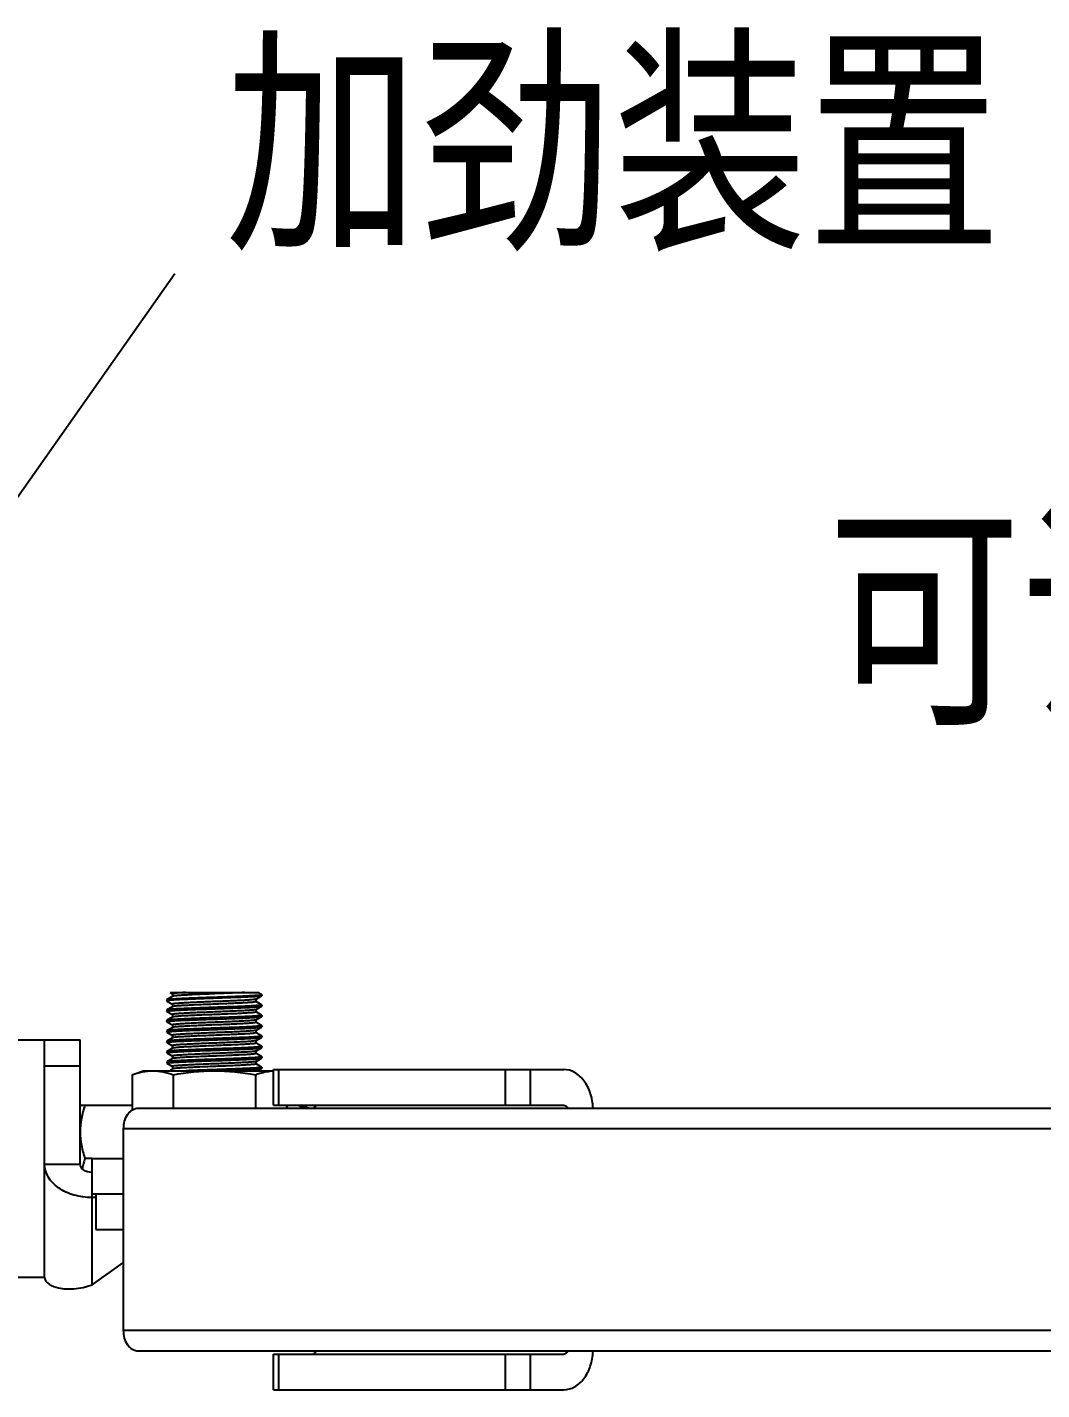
# Model space of a CAD drawing. Extents: x 1036631 to 1215829, y 649019 to 896649.
# Drawn here: x 1142377 to 1143808, y 790001 to 791923 of the extents above; entities that cross this region are included whole.
import ezdxf

# ---------------------------------------------------------------- set-up
doc = ezdxf.new("R2010")
doc.units = 0
doc.header["$LTSCALE"] = 1000
doc.header["$MEASUREMENT"] = 0
doc.styles.get("Standard").update_dxf_attribs({"font": 'gbenor.shx', "bigfont": 'gbcbig.shx'})
doc.dimstyles.get("Standard").update_dxf_attribs({"dimscale": 100, "dimtxt": 3.5, "dimasz": 1, "dimexe": 2.5, "dimexo": 3, "dimgap": 1.5, "dimtad": 1, "dimdec": 0, "dimzin": 0, "dimdsep": 46, "dimtxsty": 'Standard', "dimblk": 'ARCHTICK', "dimcen": 0.09, "dimadec": 0, "dimazin": 0, "dimtfac": 1, "dimtdec": 0, "dimtix": 1, "dimtmove": 2, "dimatfit": 3, "dimfxl": 1, "dimtolj": 1, "dimtzin": 0, "dimarcsym": 0})

# ---------------------------------------------------------------- blocks, each defined once
blk = doc.blocks.new('gfhhrryyfd')
at = {"linetype": 'Continuous'}
for p, q in [((3695844.5, -1759075.2), (3695836.6, -1759079.7)), ((3695841, -1759069.7), (3695844.4, -1759071.6)), ((3695841, -1759069.7), (3695965.6, -1759069.7)), ((3695844.5, -1759071.6), (3695844.5, -1759075.2)), ((3695844.6, -1759075.1), (3695844.5, -1759075.2)), ((3695962.2, -1759079.1), (3695962.4, -1759079)), ((3695962.4, -1759079), (3695970.2, -1759074.4)), ((3695962.4, -1759082.6), (3695962.4, -1759079)), ((3695970.2, -1759072.3), (3695965.6, -1759069.7)), ((3695970.3, -1759072.5), (3695970.2, -1759072.3)), ((3695970.3, -1759074.3), (3695970.2, -1759074.4)), ((3695970.3, -1759072.5), (3695970.3, -1759074.3)), ((3695836.5, -1759079.8), (3695836.6, -1759079.7)), ((3695836.5, -1759079.8), (3695836.5, -1759081.6)), ((3695836.5, -1759079.8), (3695836.5, -1759081.6)), ((3695836.6, -1759081.8), (3695836.5, -1759081.6)), ((3695836.5, -1759081.6), (3695836.5, -1759081.6)), ((3695836.6, -1759094.3), (3695836.5, -1759094.4)), ((3695836.5, -1759094.4), (3695836.5, -1759096.3)), ((3695836.5, -1759094.4), (3695836.5, -1759096.3)), ((3695836.5, -1759096.3), (3695836.5, -1759096.2)), ((3695836.6, -1759096.4), (3695836.5, -1759096.3)), ((3695836.6, -1759081.8), (3695844.4, -1759086.3)), ((3695844.5, -1759089.8), (3695836.6, -1759094.3)), ((3695836.6, -1759096.4), (3695844.4, -1759100.9)), ((3695844.5, -1759086.2), (3695844.5, -1759089.8)), ((3695844.6, -1759089.7), (3695844.5, -1759089.8)), ((3695844.9, -1759089.6), (3695844.6, -1759089.7)), ((3695962.2, -1759093.7), (3695962.4, -1759093.6)), ((3695970.2, -1759087), (3695962.4, -1759082.5)), ((3695962.4, -1759093.6), (3695970.2, -1759089.1)), ((3695962.4, -1759097.2), (3695962.4, -1759093.6)), ((3695970.2, -1759101.6), (3695962.4, -1759097.1)), ((3695970.2, -1759087), (3695970.3, -1759087.1)), ((3695970.2, -1759089.1), (3695970.3, -1759088.9)), ((3695970.3, -1759087.1), (3695970.3, -1759088.9)), ((3695970.3, -1759087.1), (3695970.3, -1759088.9)), ((3695836.6, -1759108.9), (3695836.5, -1759109.1)), ((3695836.5, -1759109.1), (3695836.5, -1759110.9)), ((3695836.5, -1759109.1), (3695836.5, -1759110.9)), ((3695836.6, -1759111), (3695836.5, -1759110.9)), ((3695836.5, -1759110.9), (3695836.5, -1759110.9)), ((3695844.5, -1759104.4), (3695836.6, -1759108.9)), ((3695836.6, -1759111), (3695844.4, -1759115.5)), ((3695844.5, -1759100.8), (3695844.5, -1759104.4)), ((3695844.6, -1759104.3), (3695844.5, -1759104.4)), ((3695844.5, -1759115.5), (3695844.5, -1759119.1)), ((3695962.2, -1759108.3), (3695962.4, -1759108.2)), ((3695962.4, -1759108.2), (3695970.2, -1759103.7)), ((3695962.4, -1759111.8), (3695962.4, -1759108.2)), ((3695970.2, -1759116.2), (3695962.4, -1759111.8)), ((3695970.2, -1759101.6), (3695970.3, -1759101.8)), ((3695970.2, -1759103.7), (3695970.3, -1759103.6)), ((3695970.2, -1759116.2), (3695970.3, -1759116.4)), ((3695970.3, -1759101.8), (3695970.3, -1759103.6)), ((3695970.3, -1759101.8), (3695970.3, -1759103.6)), ((3695970.3, -1759116.4), (3695970.3, -1759118.2)), ((3695970.3, -1759116.4), (3695970.3, -1759118.2)), ((3695245.9, -1759136.6), (3695714.3, -1759136.6)), ((3695664.1, -1759471.1), (3695664.1, -1759136.6)), ((3695714.3, -1759311.6), (3695714.3, -1759136.6)), ((3695836.6, -1759123.6), (3695836.5, -1759123.7)), ((3695836.5, -1759123.7), (3695836.5, -1759125.5)), ((3695836.5, -1759123.7), (3695836.5, -1759125.5)), ((3695836.6, -1759125.7), (3695836.5, -1759125.5)), ((3695836.5, -1759125.5), (3695836.5, -1759125.5)), ((3695844.5, -1759119.1), (3695836.6, -1759123.6)), ((3695836.6, -1759125.7), (3695844.4, -1759130.2)), ((3695844.5, -1759133.7), (3695836.6, -1759138.2)), ((3695844.6, -1759119), (3695844.5, -1759119.1)), ((3695844.5, -1759130.1), (3695844.5, -1759133.7)), ((3695844.6, -1759133.6), (3695844.5, -1759133.7)), ((3695962.2, -1759123), (3695962.4, -1759122.9)), ((3695962.4, -1759122.9), (3695970.2, -1759118.4)), ((3695962.4, -1759126.5), (3695962.4, -1759122.9)), ((3695970.2, -1759130.9), (3695962.4, -1759126.4)), ((3695962.4, -1759137.5), (3695970.2, -1759133)), ((3695970.2, -1759118.4), (3695970.3, -1759118.2)), ((3695970.2, -1759130.9), (3695970.3, -1759131)), ((3695970.2, -1759133), (3695970.3, -1759132.8)), ((3695970.3, -1759131), (3695970.3, -1759132.8)), ((3695970.3, -1759131), (3695970.3, -1759132.8)), ((3695836.6, -1759138.2), (3695836.5, -1759138.3)), ((3695836.5, -1759138.3), (3695836.5, -1759140.2)), ((3695836.5, -1759138.3), (3695836.5, -1759140.2)), ((3695836.5, -1759140.2), (3695836.5, -1759140.1)), ((3695836.6, -1759140.3), (3695836.5, -1759140.2)), ((3695836.6, -1759152.8), (3695836.5, -1759153)), ((3695836.5, -1759153), (3695836.5, -1759154.8)), ((3695836.5, -1759153), (3695836.5, -1759154.8)), ((3695836.6, -1759154.9), (3695836.5, -1759154.8)), ((3695836.5, -1759154.8), (3695836.5, -1759154.8)), ((3695836.6, -1759140.3), (3695844.4, -1759144.8)), ((3695844.5, -1759148.3), (3695836.6, -1759152.8)), ((3695836.6, -1759154.9), (3695844.4, -1759159.4)), ((3695844.5, -1759144.8), (3695844.5, -1759148.3)), ((3695844.6, -1759148.3), (3695844.5, -1759148.3)), ((3695962.2, -1759152.2), (3695962, -1759152.3)), ((3695962.2, -1759137.6), (3695962.4, -1759137.5)), ((3695962.2, -1759152.2), (3695962.4, -1759152.2)), ((3695962.4, -1759141.1), (3695962.4, -1759137.5)), ((3695970.2, -1759145.5), (3695962.4, -1759141)), ((3695962.4, -1759152.2), (3695970.2, -1759147.6)), ((3695962.4, -1759155.7), (3695962.4, -1759152.2)), ((3695970.2, -1759160.2), (3695962.4, -1759155.7)), ((3695970.2, -1759145.5), (3695970.3, -1759145.7)), ((3695970.2, -1759147.6), (3695970.3, -1759147.5)), ((3695970.3, -1759145.7), (3695970.3, -1759147.5)), ((3695970.3, -1759145.7), (3695970.3, -1759147.5)), ((3695664.1, -1759173.3), (3695714.3, -1759173.3)), ((3695836.6, -1759167.5), (3695836.5, -1759167.6)), ((3695836.5, -1759167.6), (3695836.5, -1759169.4)), ((3695836.5, -1759167.6), (3695836.5, -1759169.4)), ((3695836.6, -1759169.6), (3695836.5, -1759169.4)), ((3695836.5, -1759169.4), (3695836.5, -1759169.4)), ((3695844.5, -1759163), (3695836.6, -1759167.5)), ((3695836.6, -1759169.6), (3695844.4, -1759174.1)), ((3695844.5, -1759159.4), (3695844.5, -1759163)), ((3695844.6, -1759162.9), (3695844.5, -1759163)), ((3695844.5, -1759174), (3695844.5, -1759177.6)), ((3695844.8, -1759162.8), (3695844.6, -1759162.9)), ((3695962.2, -1759166.9), (3695962.4, -1759166.8)), ((3695962.4, -1759166.8), (3695970.2, -1759162.3)), ((3695962.4, -1759170.4), (3695962.4, -1759166.8)), ((3695970.2, -1759174.8), (3695962.4, -1759170.3)), ((3695970.2, -1759160.2), (3695970.3, -1759160.3)), ((3695970.2, -1759162.3), (3695970.3, -1759162.1)), ((3695970.2, -1759174.8), (3695970.3, -1759174.9)), ((3695970.3, -1759160.3), (3695970.3, -1759162.1)), ((3695970.3, -1759160.3), (3695970.3, -1759162.1)), ((3695970.3, -1759174.9), (3695970.3, -1759176.8)), ((3695970.3, -1759174.9), (3695970.3, -1759176.8)), ((3695787.5, -1759185.7), (3695803.1, -1759180.1)), ((3695787.5, -1759185.7), (3695787.5, -1759235.5)), ((3695803.1, -1759180.1), (3695987, -1759180.1)), ((3695844.5, -1759177.6), (3695840.2, -1759180.1)), ((3695844.6, -1759177.5), (3695844.5, -1759177.6)), ((3695845.5, -1759185.7), (3695845.5, -1759232.7)), ((3695961.4, -1759185.7), (3695961.4, -1759232.7)), ((3695964.7, -1759180.1), (3695970.2, -1759176.9)), ((3695970.2, -1759176.9), (3695970.3, -1759176.8)), ((3695987, -1759228.6), (3695987, -1759178.4)), ((3695987, -1759178.4), (3696396.5, -1759178.4)), ((3695994.4, -1759228.6), (3695994.4, -1759178.4)), ((3696313.7, -1759178.4), (3696313.7, -1759228.6)), ((3696349.2, -1759178.4), (3696349.2, -1759228.6)), ((3695714.3, -1759228.6), (3695787.5, -1759228.6)), ((3695796.3, -1759232.7), (3698539.2, -1759232.7)), ((3695987, -1759228.6), (3696396.5, -1759228.6)), ((3696007.9, -1759228.6), (3696005, -1759232.7)), ((3696026.7, -1759228.6), (3696027, -1759229)), ((3695775.6, -1759546.4), (3695775.6, -1759262)), ((3698317.5, -1759262), (3695775.6, -1759262)), ((3695731, -1759303.9), (3695721, -1759303.9)), ((3695731, -1759482.1), (3695731, -1759303.9)), ((3695731, -1759303.9), (3695775.6, -1759303.9)), ((3695664.1, -1759311.6), (3695714.3, -1759311.6)), ((3695775.6, -1759354), (3695731, -1759354)), ((3695736.2, -1759358.9), (3695731, -1759358.9)), ((3695736.2, -1759354), (3695736.2, -1759404.2)), ((3695736.2, -1759404.2), (3695775.6, -1759404.2)), ((3695731, -1759482.1), (3695775.6, -1759450.6)), ((3694484.8, -1759471.1), (3695664.1, -1759471.1)), ((3698317.5, -1759546.4), (3695775.6, -1759546.4)), ((3698539.2, -1759575.7), (3695796.3, -1759575.7)), ((3695987, -1759630), (3695987, -1759579.8)), ((3695987, -1759579.8), (3696396.5, -1759579.8)), ((3695994.4, -1759630), (3695994.4, -1759579.8)), ((3696313.7, -1759579.8), (3696313.7, -1759630)), ((3696349.2, -1759579.8), (3696349.2, -1759630)), ((3695987, -1759630), (3696396.5, -1759630))]:
    blk.add_line(p, q, dxfattribs=at)
blk.add_lwpolyline([(3696036.2, -1759232.7), (3696029.6, -1759230.3), (3696026.1, -1759228.6)], dxfattribs=at)
blk.add_arc((3696029.9, -1759222.2), 17.3, 330.2296, 332.1247, dxfattribs=at)
for points, knots in [([(3695970.2, -1759074.4), (3695970, -1759074.6), (3695969.3, -1759074.7), (3695968, -1759074.9), (3695966.1, -1759075.1), (3695962.5, -1759075.5), (3695956.6, -1759075.8), (3695948.1, -1759076.3), (3695938, -1759076.7), (3695926.6, -1759077.1), (3695914.4, -1759077.6), (3695901.7, -1759078), (3695889.2, -1759078.5), (3695877.1, -1759078.9), (3695866, -1759079.3), (3695856.3, -1759079.8), (3695849.3, -1759080.1), (3695844.6, -1759080.5), (3695841.8, -1759080.7), (3695839.7, -1759080.9), (3695838, -1759081.1), (3695837.1, -1759081.3), (3695836.6, -1759081.5), (3695836.5, -1759081.6)], [0, 0, 0, 0, 0.005436, 0.015295, 0.02956, 0.048124, 0.097458, 0.161522, 0.237979, 0.324028, 0.416511, 0.512037, 0.607098, 0.698208, 0.782022, 0.855468, 0.915857, 0.940446, 0.960989, 0.977304, 0.989257, 0.996774, 1, 1, 1, 1]), ([(3695836.6, -1759079.7), (3695836.8, -1759079.5), (3695837.5, -1759079.4), (3695838.8, -1759079.2), (3695840.7, -1759079), (3695844.4, -1759078.6), (3695850.3, -1759078.3), (3695858.9, -1759077.8), (3695869, -1759077.4), (3695880.5, -1759076.9), (3695892.7, -1759076.5), (3695905.4, -1759076.1), (3695918, -1759075.6), (3695930.1, -1759075.2), (3695941.2, -1759074.8), (3695950.9, -1759074.3), (3695957.9, -1759073.9), (3695962.5, -1759073.6), (3695965.2, -1759073.4), (3695967.3, -1759073.2), (3695968.9, -1759073), (3695969.8, -1759072.8), (3695970.3, -1759072.6), (3695970.3, -1759072.5)], [0, 0, 0, 0, 0.005474, 0.015397, 0.029751, 0.04843, 0.098054, 0.162473, 0.239322, 0.325768, 0.418622, 0.514456, 0.609731, 0.70093, 0.784687, 0.857913, 0.91791, 0.942239, 0.962481, 0.978455, 0.990031, 0.997145, 1, 1, 1, 1]), ([(3695863, -1759069.7), (3695860.4, -1759069.8), (3695856.7, -1759070), (3695852.1, -1759070.4), (3695849.5, -1759070.6), (3695847.4, -1759070.8), (3695845.8, -1759071.1), (3695845, -1759071.2), (3695844.5, -1759071.4), (3695844.5, -1759071.6)], [0, 0, 0, 0, 0.42036, 0.591474, 0.734119, 0.846922, 0.928807, 0.97931, 1, 1, 1, 1]), ([(3695962.2, -1759079.1), (3695962, -1759079.2), (3695961.4, -1759079.3), (3695959.5, -1759079.7), (3695955.8, -1759080), (3695950, -1759080.5), (3695942.4, -1759080.9), (3695933.5, -1759081.3), (3695923.4, -1759081.8), (3695912.6, -1759082.2), (3695901.4, -1759082.6), (3695890.4, -1759083.1), (3695879.8, -1759083.5), (3695870, -1759083.9), (3695861.5, -1759084.4), (3695855.4, -1759084.8), (3695851.3, -1759085.1), (3695848.9, -1759085.3), (3695847.1, -1759085.5), (3695845.7, -1759085.7), (3695844.9, -1759085.9), (3695844.5, -1759086.1), (3695844.5, -1759086.2)], [0, 0, 0, 0, 0.005874, 0.016149, 0.049759, 0.099805, 0.164491, 0.241456, 0.327881, 0.420594, 0.516191, 0.611162, 0.702019, 0.785427, 0.858327, 0.918049, 0.942269, 0.962424, 0.97834, 0.989887, 0.997022, 1, 1, 1, 1]), ([(3695946.3, -1759069.7), (3695941.9, -1759069.9), (3695932.2, -1759070.4), (3695916.8, -1759071), (3695900.3, -1759071.7), (3695884.1, -1759072.3), (3695871.4, -1759072.9), (3695862.3, -1759073.4), (3695856.7, -1759073.7), (3695852.1, -1759074), (3695848.6, -1759074.3), (3695846.2, -1759074.7), (3695845, -1759074.9), (3695844.6, -1759075.1)], [0, 0, 0, 0, 0.131034, 0.286202, 0.452618, 0.616437, 0.764037, 0.82784, 0.883154, 0.928833, 0.963939, 0.987775, 1, 1, 1, 1]), ([(3695836.5, -1759096.2), (3695836.6, -1759096.1), (3695837.1, -1759095.9), (3695838, -1759095.7), (3695839.7, -1759095.5), (3695841.8, -1759095.3), (3695844.6, -1759095.1), (3695849.3, -1759094.8), (3695856.3, -1759094.4), (3695866, -1759094), (3695877.1, -1759093.5), (3695889.2, -1759093.1), (3695901.7, -1759092.7), (3695914.4, -1759092.2), (3695926.6, -1759091.8), (3695938, -1759091.3), (3695948.1, -1759090.9), (3695956.6, -1759090.5), (3695962.5, -1759090.1), (3695966.1, -1759089.8), (3695968, -1759089.6), (3695969.3, -1759089.4), (3695970, -1759089.2), (3695970.2, -1759089.1)], [0, 0, 0, 0, 0.003225, 0.010741, 0.022692, 0.039006, 0.059547, 0.084135, 0.144521, 0.217966, 0.301777, 0.392884, 0.487948, 0.583476, 0.67596, 0.762008, 0.838468, 0.902535, 0.95187, 0.970436, 0.984702, 0.994562, 1, 1, 1, 1]), ([(3695970.3, -1759087.1), (3695970.3, -1759087.2), (3695969.8, -1759087.4), (3695968.9, -1759087.6), (3695967.3, -1759087.8), (3695965.2, -1759088), (3695962.5, -1759088.3), (3695957.9, -1759088.6), (3695950.9, -1759089), (3695941.2, -1759089.4), (3695930.1, -1759089.8), (3695918, -1759090.3), (3695905.4, -1759090.7), (3695892.7, -1759091.1), (3695880.5, -1759091.6), (3695869, -1759092), (3695858.9, -1759092.5), (3695850.3, -1759092.9), (3695844.4, -1759093.3), (3695840.7, -1759093.6), (3695838.8, -1759093.8), (3695837.5, -1759094), (3695836.8, -1759094.2), (3695836.6, -1759094.3)], [0, 0, 0, 0, 0.002855, 0.009969, 0.021546, 0.03752, 0.057763, 0.082092, 0.142088, 0.215313, 0.299069, 0.390267, 0.485541, 0.581373, 0.674225, 0.760673, 0.837524, 0.901944, 0.951568, 0.970248, 0.984602, 0.994526, 1, 1, 1, 1]), ([(3695962.2, -1759093.7), (3695962, -1759093.8), (3695961.4, -1759094), (3695959.5, -1759094.3), (3695955.8, -1759094.7), (3695950, -1759095.1), (3695942.4, -1759095.5), (3695933.5, -1759095.9), (3695923.4, -1759096.4), (3695912.6, -1759096.8), (3695901.4, -1759097.3), (3695890.4, -1759097.7), (3695879.8, -1759098.1), (3695870, -1759098.6), (3695861.5, -1759099), (3695855.4, -1759099.4), (3695851.3, -1759099.7), (3695848.9, -1759099.9), (3695847.1, -1759100.1), (3695845.7, -1759100.4), (3695844.9, -1759100.5), (3695844.5, -1759100.7), (3695844.5, -1759100.8)], [0, 0, 0, 0, 0.005874, 0.016149, 0.049759, 0.099805, 0.164491, 0.241457, 0.327881, 0.420594, 0.516191, 0.611162, 0.702019, 0.785427, 0.858326, 0.918049, 0.942267, 0.962424, 0.978338, 0.989888, 0.99702, 1, 1, 1, 1]), ([(3695962.4, -1759097.2), (3695962.4, -1759097.3), (3695961.9, -1759097.5), (3695961.2, -1759097.7), (3695959.8, -1759097.9), (3695957.9, -1759098.1), (3695955.6, -1759098.3), (3695951.5, -1759098.6), (3695945.3, -1759099), (3695936.8, -1759099.5), (3695927.1, -1759099.9), (3695916.5, -1759100.3), (3695905.4, -1759100.8), (3695894.3, -1759101.2), (3695883.5, -1759101.6), (3695873.4, -1759102.1), (3695864.4, -1759102.5), (3695856.9, -1759102.9), (3695851, -1759103.4), (3695847.3, -1759103.7), (3695845.4, -1759104.1), (3695844.8, -1759104.2), (3695844.6, -1759104.3)], [0, 0, 0, 0, 0.002979, 0.01011, 0.021658, 0.037569, 0.057721, 0.081935, 0.141646, 0.214533, 0.297928, 0.388772, 0.483732, 0.579321, 0.672029, 0.758455, 0.835426, 0.900125, 0.95019, 0.983823, 0.994112, 1, 1, 1, 1]), ([(3695962.4, -1759082.6), (3695962.4, -1759082.7), (3695961.9, -1759082.9), (3695961.2, -1759083), (3695959.8, -1759083.2), (3695958.1, -1759083.5), (3695955.8, -1759083.7), (3695951.8, -1759084), (3695945.8, -1759084.4), (3695937.5, -1759084.8), (3695928, -1759085.2), (3695917.7, -1759085.6), (3695906.8, -1759086.1), (3695895.8, -1759086.5), (3695885.1, -1759086.9), (3695875, -1759087.4), (3695866, -1759087.8), (3695858.3, -1759088.2), (3695852.1, -1759088.6), (3695847.9, -1759089.1), (3695845.6, -1759089.3), (3695844.9, -1759089.6)], [0, 0, 0, 0, 0.002911, 0.009849, 0.021073, 0.036545, 0.056142, 0.079704, 0.137856, 0.208956, 0.290481, 0.379534, 0.472947, 0.567398, 0.659524, 0.746048, 0.823893, 0.890294, 0.942901, 0.979872, 1, 1, 1, 1]), ([(3695836.5, -1759110.9), (3695836.6, -1759110.7), (3695837.1, -1759110.6), (3695838, -1759110.4), (3695839.7, -1759110.2), (3695841.8, -1759110), (3695844.6, -1759109.7), (3695849.3, -1759109.4), (3695856.3, -1759109), (3695866, -1759108.6), (3695877.1, -1759108.2), (3695889.2, -1759107.7), (3695901.7, -1759107.3), (3695914.4, -1759106.9), (3695926.6, -1759106.4), (3695938, -1759106), (3695948.1, -1759105.5), (3695956.6, -1759105.1), (3695962.5, -1759104.7), (3695966.1, -1759104.4), (3695968, -1759104.2), (3695969.3, -1759104), (3695970, -1759103.8), (3695970.2, -1759103.7)], [0, 0, 0, 0, 0.003225, 0.010742, 0.022694, 0.039008, 0.059551, 0.084139, 0.144526, 0.217973, 0.301788, 0.392894, 0.487953, 0.583479, 0.675961, 0.762009, 0.838466, 0.902531, 0.951868, 0.970435, 0.984701, 0.994562, 1, 1, 1, 1]), ([(3695970.3, -1759101.8), (3695970.3, -1759101.9), (3695969.8, -1759102.1), (3695968.9, -1759102.2), (3695967.3, -1759102.5), (3695965.2, -1759102.7), (3695962.5, -1759102.9), (3695957.9, -1759103.2), (3695950.9, -1759103.6), (3695941.2, -1759104), (3695930.1, -1759104.5), (3695918, -1759104.9), (3695905.4, -1759105.3), (3695892.7, -1759105.8), (3695880.5, -1759106.2), (3695869, -1759106.7), (3695858.9, -1759107.1), (3695850.3, -1759107.5), (3695844.4, -1759107.9), (3695840.7, -1759108.2), (3695838.8, -1759108.4), (3695837.5, -1759108.7), (3695836.8, -1759108.8), (3695836.6, -1759108.9)], [0, 0, 0, 0, 0.002855, 0.009968, 0.021544, 0.037518, 0.05776, 0.082088, 0.142084, 0.21531, 0.299066, 0.390263, 0.485541, 0.581378, 0.674232, 0.760678, 0.837529, 0.901949, 0.951571, 0.970249, 0.984603, 0.994526, 1, 1, 1, 1]), ([(3695970.3, -1759116.4), (3695970.3, -1759116.5), (3695969.8, -1759116.7), (3695968.9, -1759116.9), (3695967.3, -1759117.1), (3695965.2, -1759117.3), (3695962.5, -1759117.5), (3695957.9, -1759117.8), (3695950.9, -1759118.2), (3695941.2, -1759118.7), (3695930.1, -1759119.1), (3695918, -1759119.5), (3695905.4, -1759120), (3695892.7, -1759120.4), (3695880.5, -1759120.9), (3695869, -1759121.3), (3695858.9, -1759121.7), (3695850.3, -1759122.2), (3695844.4, -1759122.5), (3695840.7, -1759122.9), (3695838.8, -1759123.1), (3695837.5, -1759123.3), (3695836.8, -1759123.4), (3695836.6, -1759123.6)], [0, 0, 0, 0, 0.002855, 0.009969, 0.021546, 0.03752, 0.057763, 0.082092, 0.142089, 0.215318, 0.299077, 0.390275, 0.485549, 0.581383, 0.674236, 0.760681, 0.837528, 0.901946, 0.95157, 0.970249, 0.984603, 0.994526, 1, 1, 1, 1]), ([(3695961.8, -1759108.5), (3695961, -1759108.7), (3695958.7, -1759109), (3695954.3, -1759109.4), (3695948, -1759109.8), (3695940.3, -1759110.3), (3695931.2, -1759110.7), (3695917.4, -1759111.3), (3695903.1, -1759111.8), (3695888.7, -1759112.4), (3695878.4, -1759112.8), (3695869, -1759113.3), (3695860.8, -1759113.7), (3695854.9, -1759114.1), (3695851, -1759114.4), (3695848.7, -1759114.6), (3695847, -1759114.8), (3695845.6, -1759115), (3695844.9, -1759115.2), (3695844.5, -1759115.4), (3695844.5, -1759115.5)], [0, 0, 0, 0, 0.02164, 0.059864, 0.113419, 0.180452, 0.258616, 0.345169, 0.53109, 0.623921, 0.712302, 0.793127, 0.863558, 0.921128, 0.944446, 0.963837, 0.979144, 0.990248, 0.997114, 1, 1, 1, 1]), ([(3695962.4, -1759111.8), (3695962.4, -1759111.9), (3695961.9, -1759112.1), (3695961.2, -1759112.3), (3695959.8, -1759112.5), (3695957.9, -1759112.7), (3695955.6, -1759113), (3695951.5, -1759113.3), (3695945.3, -1759113.7), (3695936.8, -1759114.1), (3695927.1, -1759114.5), (3695916.5, -1759115), (3695905.4, -1759115.4), (3695894.3, -1759115.8), (3695883.5, -1759116.3), (3695873.4, -1759116.7), (3695864.4, -1759117.2), (3695856.9, -1759117.6), (3695851, -1759118), (3695847.3, -1759118.4), (3695845.4, -1759118.7), (3695844.8, -1759118.9), (3695844.6, -1759119)], [0, 0, 0, 0, 0.002978, 0.010111, 0.021657, 0.037569, 0.05772, 0.081936, 0.141647, 0.214533, 0.297928, 0.388772, 0.483731, 0.57932, 0.672029, 0.758455, 0.835427, 0.900125, 0.95019, 0.983823, 0.99411, 1, 1, 1, 1]), ([(3695836.5, -1759125.5), (3695836.6, -1759125.4), (3695837.1, -1759125.2), (3695838, -1759125), (3695839.7, -1759124.8), (3695841.8, -1759124.6), (3695844.6, -1759124.4), (3695849.3, -1759124.1), (3695856.3, -1759123.7), (3695866, -1759123.2), (3695877.1, -1759122.8), (3695889.2, -1759122.4), (3695901.7, -1759121.9), (3695914.4, -1759121.5), (3695926.6, -1759121.1), (3695938, -1759120.6), (3695948.1, -1759120.2), (3695956.6, -1759119.7), (3695962.5, -1759119.4), (3695966.1, -1759119.1), (3695968, -1759118.8), (3695969.3, -1759118.6), (3695970, -1759118.5), (3695970.2, -1759118.4)], [0, 0, 0, 0, 0.003225, 0.010742, 0.022693, 0.039008, 0.059551, 0.084139, 0.144525, 0.217968, 0.30178, 0.392886, 0.487947, 0.583471, 0.675953, 0.762004, 0.838465, 0.902532, 0.951868, 0.970435, 0.984701, 0.994562, 1, 1, 1, 1]), ([(3695836.5, -1759140.1), (3695836.6, -1759140), (3695837.1, -1759139.9), (3695838, -1759139.6), (3695839.7, -1759139.4), (3695841.8, -1759139.2), (3695844.6, -1759139), (3695849.3, -1759138.7), (3695856.3, -1759138.3), (3695866, -1759137.9), (3695877.1, -1759137.4), (3695889.2, -1759137), (3695901.7, -1759136.6), (3695914.4, -1759136.1), (3695926.6, -1759135.7), (3695938, -1759135.3), (3695948.1, -1759134.8), (3695956.6, -1759134.4), (3695962.5, -1759134), (3695966.1, -1759133.7), (3695968, -1759133.5), (3695969.3, -1759133.3), (3695970, -1759133.1), (3695970.2, -1759133)], [0, 0, 0, 0, 0.003225, 0.010741, 0.022692, 0.039006, 0.059547, 0.084135, 0.144521, 0.217967, 0.30178, 0.392887, 0.48795, 0.583479, 0.675962, 0.76201, 0.838468, 0.902535, 0.95187, 0.970436, 0.984702, 0.994562, 1, 1, 1, 1]), ([(3695970.3, -1759131), (3695970.3, -1759131.2), (3695969.8, -1759131.3), (3695968.9, -1759131.5), (3695967.3, -1759131.7), (3695965.2, -1759131.9), (3695962.5, -1759132.2), (3695957.9, -1759132.5), (3695950.9, -1759132.9), (3695941.2, -1759133.3), (3695930.1, -1759133.7), (3695918, -1759134.2), (3695905.4, -1759134.6), (3695892.7, -1759135.1), (3695880.5, -1759135.5), (3695869, -1759135.9), (3695858.9, -1759136.4), (3695850.3, -1759136.8), (3695844.4, -1759137.2), (3695840.7, -1759137.5), (3695838.8, -1759137.7), (3695837.5, -1759137.9), (3695836.8, -1759138.1), (3695836.6, -1759138.2)], [0, 0, 0, 0, 0.002855, 0.009968, 0.021545, 0.037519, 0.057762, 0.08209, 0.142086, 0.21531, 0.299066, 0.390263, 0.485539, 0.581372, 0.674224, 0.760672, 0.837524, 0.901944, 0.951568, 0.970248, 0.984602, 0.994526, 1, 1, 1, 1]), ([(3695962.2, -1759123), (3695962, -1759123.1), (3695961.4, -1759123.2), (3695959.5, -1759123.6), (3695955.8, -1759123.9), (3695950, -1759124.4), (3695942.4, -1759124.8), (3695933.5, -1759125.2), (3695923.4, -1759125.7), (3695912.6, -1759126.1), (3695901.4, -1759126.5), (3695890.4, -1759127), (3695879.8, -1759127.4), (3695870, -1759127.9), (3695861.5, -1759128.3), (3695855.4, -1759128.7), (3695851.3, -1759129), (3695848.9, -1759129.2), (3695847.1, -1759129.4), (3695845.7, -1759129.6), (3695844.9, -1759129.8), (3695844.5, -1759130), (3695844.5, -1759130.1)], [0, 0, 0, 0, 0.005876, 0.016149, 0.049758, 0.099805, 0.164491, 0.241457, 0.327882, 0.420595, 0.516192, 0.611162, 0.702019, 0.785427, 0.858326, 0.918048, 0.942268, 0.962423, 0.978339, 0.989887, 0.997021, 1, 1, 1, 1]), ([(3695962.4, -1759126.5), (3695962.4, -1759126.6), (3695961.9, -1759126.8), (3695961.2, -1759126.9), (3695959.8, -1759127.2), (3695957.9, -1759127.4), (3695955.6, -1759127.6), (3695951.5, -1759127.9), (3695945.3, -1759128.3), (3695936.8, -1759128.7), (3695927.1, -1759129.2), (3695916.5, -1759129.6), (3695905.4, -1759130), (3695894.3, -1759130.5), (3695883.5, -1759130.9), (3695873.4, -1759131.4), (3695864.4, -1759131.8), (3695856.9, -1759132.2), (3695851, -1759132.6), (3695847.3, -1759133), (3695845.4, -1759133.3), (3695844.8, -1759133.5), (3695844.6, -1759133.6)], [0, 0, 0, 0, 0.002978, 0.010111, 0.021656, 0.037569, 0.05772, 0.081935, 0.141646, 0.214533, 0.297927, 0.388772, 0.483731, 0.579321, 0.67203, 0.758455, 0.835427, 0.900125, 0.95019, 0.983823, 0.994112, 1, 1, 1, 1]), ([(3695836.5, -1759154.8), (3695836.6, -1759154.6), (3695837.1, -1759154.5), (3695838, -1759154.3), (3695839.7, -1759154.1), (3695841.8, -1759153.9), (3695844.6, -1759153.6), (3695849.3, -1759153.3), (3695856.3, -1759152.9), (3695866, -1759152.5), (3695877.1, -1759152.1), (3695889.2, -1759151.6), (3695901.7, -1759151.2), (3695914.4, -1759150.8), (3695926.6, -1759150.3), (3695938, -1759149.9), (3695948.1, -1759149.5), (3695956.6, -1759149), (3695962.5, -1759148.6), (3695966.1, -1759148.3), (3695968, -1759148.1), (3695969.3, -1759147.9), (3695970, -1759147.7), (3695970.2, -1759147.6)], [0, 0, 0, 0, 0.003225, 0.010742, 0.022694, 0.039009, 0.059552, 0.08414, 0.144527, 0.217974, 0.301788, 0.392895, 0.487953, 0.583477, 0.675959, 0.762007, 0.838465, 0.902531, 0.951868, 0.970435, 0.984701, 0.994562, 1, 1, 1, 1]), ([(3695970.3, -1759145.7), (3695970.3, -1759145.8), (3695969.8, -1759146), (3695968.9, -1759146.2), (3695967.3, -1759146.4), (3695965.2, -1759146.6), (3695962.5, -1759146.8), (3695957.9, -1759147.1), (3695950.9, -1759147.5), (3695941.2, -1759147.9), (3695930.1, -1759148.4), (3695918, -1759148.8), (3695905.4, -1759149.2), (3695892.7, -1759149.7), (3695880.5, -1759150.1), (3695869, -1759150.6), (3695858.9, -1759151), (3695850.3, -1759151.4), (3695844.4, -1759151.8), (3695840.7, -1759152.1), (3695838.8, -1759152.3), (3695837.5, -1759152.6), (3695836.8, -1759152.7), (3695836.6, -1759152.8)], [0, 0, 0, 0, 0.002855, 0.009969, 0.021545, 0.037519, 0.05776, 0.082088, 0.142085, 0.215312, 0.29907, 0.390268, 0.485546, 0.581383, 0.674236, 0.760681, 0.83753, 0.901949, 0.951572, 0.970249, 0.984603, 0.994526, 1, 1, 1, 1]), ([(3695962.2, -1759137.6), (3695962, -1759137.7), (3695961.4, -1759137.9), (3695959.5, -1759138.2), (3695955.8, -1759138.6), (3695950, -1759139), (3695942.4, -1759139.4), (3695933.5, -1759139.9), (3695923.4, -1759140.3), (3695912.6, -1759140.7), (3695901.4, -1759141.2), (3695890.4, -1759141.6), (3695879.8, -1759142.1), (3695870, -1759142.5), (3695861.5, -1759142.9), (3695855.4, -1759143.3), (3695851.3, -1759143.6), (3695848.9, -1759143.8), (3695847.1, -1759144), (3695845.7, -1759144.3), (3695844.9, -1759144.4), (3695844.5, -1759144.6), (3695844.5, -1759144.8)], [0, 0, 0, 0, 0.005874, 0.016149, 0.049758, 0.099805, 0.164491, 0.241456, 0.327881, 0.420594, 0.516191, 0.611162, 0.702019, 0.785427, 0.858327, 0.918049, 0.942268, 0.962424, 0.978338, 0.989888, 0.997021, 1, 1, 1, 1]), ([(3695962, -1759152.3), (3695961.3, -1759152.6), (3695959, -1759152.9), (3695954.8, -1759153.3), (3695948.7, -1759153.7), (3695940.9, -1759154.1), (3695931.9, -1759154.6), (3695921.8, -1759155), (3695911.1, -1759155.4), (3695900.1, -1759155.9), (3695889.2, -1759156.3), (3695878.8, -1759156.7), (3695869.3, -1759157.2), (3695861.1, -1759157.6), (3695855.1, -1759158), (3695851.1, -1759158.3), (3695848.8, -1759158.5), (3695847, -1759158.7), (3695845.6, -1759158.9), (3695844.9, -1759159.1), (3695844.5, -1759159.3), (3695844.5, -1759159.4)], [0, 0, 0, 0, 0.019944, 0.056762, 0.109253, 0.175577, 0.253383, 0.339903, 0.432057, 0.52656, 0.620045, 0.70918, 0.79079, 0.861971, 0.920194, 0.943786, 0.963408, 0.9789, 0.990139, 0.997086, 1, 1, 1, 1]), ([(3695962.4, -1759141.1), (3695962.4, -1759141.2), (3695961.9, -1759141.4), (3695961.2, -1759141.6), (3695959.8, -1759141.8), (3695957.9, -1759142), (3695955.6, -1759142.2), (3695951.5, -1759142.5), (3695945.3, -1759142.9), (3695936.8, -1759143.4), (3695927.1, -1759143.8), (3695916.5, -1759144.2), (3695905.4, -1759144.7), (3695894.3, -1759145.1), (3695883.5, -1759145.6), (3695873.4, -1759146), (3695864.4, -1759146.4), (3695856.9, -1759146.9), (3695851, -1759147.3), (3695847.3, -1759147.6), (3695845.4, -1759148), (3695844.8, -1759148.1), (3695844.6, -1759148.3)], [0, 0, 0, 0, 0.002979, 0.01011, 0.021658, 0.037569, 0.057721, 0.081935, 0.141647, 0.214533, 0.297928, 0.388772, 0.483732, 0.57932, 0.672029, 0.758455, 0.835426, 0.900125, 0.950189, 0.983823, 0.994111, 1, 1, 1, 1]), ([(3695962.4, -1759155.7), (3695962.4, -1759155.8), (3695961.9, -1759156), (3695961.2, -1759156.2), (3695959.8, -1759156.4), (3695958, -1759156.6), (3695955.7, -1759156.9), (3695951.7, -1759157.2), (3695945.7, -1759157.5), (3695937.3, -1759158), (3695927.8, -1759158.4), (3695917.3, -1759158.8), (3695906.4, -1759159.3), (3695895.4, -1759159.7), (3695884.6, -1759160.1), (3695874.5, -1759160.6), (3695865.5, -1759161), (3695857.8, -1759161.4), (3695851.8, -1759161.8), (3695847.6, -1759162.3), (3695845.5, -1759162.5), (3695844.8, -1759162.8)], [0, 0, 0, 0, 0.00293, 0.009924, 0.021241, 0.036839, 0.056595, 0.080345, 0.138946, 0.21056, 0.292623, 0.382193, 0.476053, 0.570834, 0.663131, 0.749631, 0.827228, 0.893142, 0.945019, 0.981028, 1, 1, 1, 1]), ([(3695836.5, -1759169.4), (3695836.6, -1759169.3), (3695837.1, -1759169.1), (3695838, -1759168.9), (3695839.7, -1759168.7), (3695841.8, -1759168.5), (3695844.6, -1759168.3), (3695849.3, -1759168), (3695856.3, -1759167.6), (3695866, -1759167.2), (3695877.1, -1759166.7), (3695889.2, -1759166.3), (3695901.7, -1759165.8), (3695914.4, -1759165.4), (3695926.6, -1759165), (3695938, -1759164.5), (3695948.1, -1759164.1), (3695956.6, -1759163.7), (3695962.5, -1759163.3), (3695966.1, -1759163), (3695968, -1759162.8), (3695969.3, -1759162.5), (3695970, -1759162.4), (3695970.2, -1759162.3)], [0, 0, 0, 0, 0.003224, 0.010741, 0.022692, 0.039006, 0.059548, 0.084136, 0.144522, 0.217964, 0.301775, 0.392882, 0.487945, 0.583471, 0.675954, 0.762005, 0.838466, 0.902533, 0.951869, 0.970435, 0.984701, 0.994562, 1, 1, 1, 1]), ([(3695970.3, -1759160.3), (3695970.3, -1759160.4), (3695969.8, -1759160.6), (3695968.9, -1759160.8), (3695967.3, -1759161), (3695965.2, -1759161.2), (3695962.5, -1759161.4), (3695957.9, -1759161.8), (3695950.9, -1759162.1), (3695941.2, -1759162.6), (3695930.1, -1759163), (3695918, -1759163.4), (3695905.4, -1759163.9), (3695892.7, -1759164.3), (3695880.5, -1759164.8), (3695869, -1759165.2), (3695858.9, -1759165.6), (3695850.3, -1759166.1), (3695844.4, -1759166.4), (3695840.7, -1759166.8), (3695838.8, -1759167), (3695837.5, -1759167.2), (3695836.8, -1759167.4), (3695836.6, -1759167.5)], [0, 0, 0, 0, 0.002855, 0.009969, 0.021546, 0.037521, 0.057764, 0.082093, 0.14209, 0.215317, 0.299076, 0.390274, 0.485548, 0.581381, 0.674233, 0.760678, 0.837526, 0.901945, 0.951569, 0.970248, 0.984602, 0.994526, 1, 1, 1, 1]), ([(3695962.2, -1759166.9), (3695962, -1759167), (3695961.4, -1759167.1), (3695959.5, -1759167.5), (3695955.8, -1759167.8), (3695950, -1759168.3), (3695942.4, -1759168.7), (3695933.5, -1759169.1), (3695923.4, -1759169.6), (3695912.6, -1759170), (3695901.4, -1759170.4), (3695890.4, -1759170.9), (3695879.8, -1759171.3), (3695870, -1759171.8), (3695861.5, -1759172.2), (3695855.4, -1759172.6), (3695851.3, -1759172.9), (3695848.9, -1759173.1), (3695847.1, -1759173.3), (3695845.7, -1759173.5), (3695844.9, -1759173.7), (3695844.5, -1759173.9), (3695844.5, -1759174)], [0, 0, 0, 0, 0.005875, 0.016149, 0.049759, 0.099805, 0.164492, 0.241457, 0.327882, 0.420594, 0.516191, 0.611162, 0.702019, 0.785427, 0.858326, 0.918049, 0.942268, 0.962424, 0.978338, 0.989888, 0.99702, 1, 1, 1, 1]), ([(3695962.4, -1759170.4), (3695962.4, -1759170.5), (3695961.9, -1759170.7), (3695961.2, -1759170.9), (3695959.8, -1759171.1), (3695957.9, -1759171.3), (3695955.6, -1759171.5), (3695951.5, -1759171.8), (3695945.3, -1759172.2), (3695936.8, -1759172.6), (3695927.1, -1759173.1), (3695916.5, -1759173.5), (3695905.4, -1759173.9), (3695894.3, -1759174.4), (3695883.5, -1759174.8), (3695873.4, -1759175.3), (3695864.4, -1759175.7), (3695856.9, -1759176.1), (3695851, -1759176.6), (3695847.3, -1759176.9), (3695845.4, -1759177.3), (3695844.8, -1759177.4), (3695844.6, -1759177.5)], [0, 0, 0, 0, 0.002978, 0.01011, 0.021657, 0.037569, 0.057721, 0.081935, 0.141646, 0.214533, 0.297927, 0.388772, 0.483732, 0.579321, 0.67203, 0.758455, 0.835427, 0.900125, 0.95019, 0.983823, 0.994112, 1, 1, 1, 1]), ([(3695970.3, -1759174.9), (3695970.3, -1759175), (3695970.1, -1759175.2), (3695969.6, -1759175.3), (3695968.8, -1759175.4), (3695967.1, -1759175.7), (3695964.3, -1759175.9), (3695960, -1759176.3), (3695954.7, -1759176.6), (3695948.4, -1759176.9), (3695941.2, -1759177.2), (3695930.4, -1759177.6), (3695915.8, -1759178.2), (3695897.9, -1759178.8), (3695880.4, -1759179.4), (3695869, -1759179.8), (3695863.7, -1759180.1)], [0, 0, 0, 0, 0.002115, 0.006819, 0.014376, 0.024804, 0.054125, 0.094291, 0.144561, 0.203991, 0.271458, 0.345683, 0.50868, 0.68068, 0.848679, 1, 1, 1, 1]), ([(3695787.5, -1759185.7), (3695792.2, -1759184), (3695801.7, -1759181.2), (3695811.6, -1759180.1), (3695816.5, -1759180.1)], [0, 0, 0, 0, 0.506411, 1, 1, 1, 1]), ([(3695816.5, -1759180.1), (3695821.4, -1759180.1), (3695831.3, -1759181.2), (3695840.8, -1759184), (3695845.5, -1759185.7)], [0, 0, 0, 0, 0.493589, 1, 1, 1, 1]), ([(3695913.2, -1759180.1), (3695920.4, -1759179.8), (3695930.8, -1759179.4), (3695944, -1759178.9), (3695952.3, -1759178.5), (3695959.2, -1759178.1), (3695964.4, -1759177.8), (3695967.7, -1759177.4), (3695969.5, -1759177.1), (3695970, -1759177), (3695970.2, -1759176.9)], [0, 0, 0, 0, 0.377797, 0.545491, 0.692435, 0.814388, 0.907853, 0.970196, 0.989179, 1, 1, 1, 1]), ([(3695961.4, -1759185.7), (3695963.5, -1759185), (3695971.8, -1759182.2), (3695980.5, -1759180.5), (3695987, -1759180.2)], [0, 0, 0, 0, 0.255201, 1, 1, 1, 1]), ([(3696437.8, -1759232.7), (3696437.4, -1759225.6), (3696435, -1759211.9), (3696426.1, -1759194.1), (3696412.9, -1759181.6), (3696401.8, -1759178.4), (3696396.5, -1759178.4)], [0, 0, 0, 0, 0.28827, 0.554385, 0.789199, 1, 1, 1, 1]), ([(3695721, -1759228.6), (3695718.9, -1759234.7), (3695715.6, -1759247.1), (3695714.3, -1759259.9), (3695714.3, -1759266.2)], [0, 0, 0, 0, 0.501873, 1, 1, 1, 1]), ([(3695775.6, -1759262), (3695775.6, -1759254.8), (3695778.3, -1759241.5), (3695790.6, -1759232.7), (3695796.3, -1759232.7)], [0, 0, 0, 0, 0.559767, 1, 1, 1, 1]), ([(3696021.8, -1759228.5), (3696022.3, -1759228.8), (3696024.6, -1759230.3), (3696026.8, -1759231.7), (3696028.6, -1759232.7)], [0, 0, 0, 0, 0.2275, 1, 1, 1, 1]), ([(3696396.5, -1759228.6), (3696397, -1759228.6), (3696399.3, -1759229), (3696401, -1759231.1), (3696401.6, -1759232.7)], [0, 0, 0, 0, 0.22722, 1, 1, 1, 1]), ([(3695714.3, -1759266.2), (3695714.3, -1759272.6), (3695715.6, -1759285.4), (3695718.9, -1759297.8), (3695721, -1759303.9)], [0, 0, 0, 0, 0.498127, 1, 1, 1, 1]), ([(3695731, -1759358.9), (3695722.4, -1759358.9), (3695705.6, -1759356.7), (3695683.7, -1759346.8), (3695668.1, -1759331.4), (3695664.1, -1759317.9), (3695664.1, -1759311.6)], [0, 0, 0, 0, 0.287969, 0.555344, 0.790533, 1, 1, 1, 1]), ([(3695731, -1759323.5), (3695726.9, -1759323.5), (3695719.2, -1759321.9), (3695714.3, -1759314.9), (3695714.3, -1759311.6)], [0, 0, 0, 0, 0.55976, 1, 1, 1, 1]), ([(3695664.1, -1759471.1), (3695664.1, -1759479.4), (3695679.4, -1759486.4), (3695694.1, -1759488), (3695710.4, -1759487.8), (3695722.7, -1759485), (3695731, -1759482.1)], [0, 0, 0, 0, 0.34128, 0.481725, 0.640517, 1, 1, 1, 1]), ([(3695796.3, -1759575.7), (3695790.6, -1759575.7), (3695778.3, -1759566.9), (3695775.6, -1759553.6), (3695775.6, -1759546.4)], [0, 0, 0, 0, 0.440233, 1, 1, 1, 1]), ([(3696396.5, -1759630), (3696401.8, -1759630), (3696412.9, -1759626.8), (3696426.1, -1759614.3), (3696435, -1759596.5), (3696437.4, -1759582.8), (3696437.8, -1759575.7)], [0, 0, 0, 0, 0.210801, 0.445615, 0.71173, 1, 1, 1, 1]), ([(3696401.6, -1759575.7), (3696401.4, -1759576.3), (3696400.4, -1759578.3), (3696398.1, -1759579.8), (3696396.5, -1759579.8)], [0, 0, 0, 0, 0.2888, 1, 1, 1, 1])]:
    blk.add_open_spline(points, degree=3, knots=knots, dxfattribs=at)
for points in [[(3695962.2, -1759108.3), (3695962.1, -1759108.4), (3695962, -1759108.4), (3695961.8, -1759108.5)], [(3695845.5, -1759185.7), (3695864.6, -1759182.2), (3695884, -1759180.1), (3695903.4, -1759180.1)], [(3695903.4, -1759180.1), (3695922.8, -1759180.1), (3695942.3, -1759182.2), (3695961.4, -1759185.7)], [(3696045.2, -1759230.2), (3696044.3, -1759229.3), (3696043, -1759228.6), (3696041.7, -1759228.6)], [(3696045, -1759230.8), (3696044.6, -1759231.5), (3696044.1, -1759232.2), (3696043.6, -1759232.8)], [(3696046.8, -1759232.7), (3696046.4, -1759231.8), (3696045.9, -1759230.9), (3696045.2, -1759230.2)], [(3695721, -1759303.9), (3695719.4, -1759308.5), (3695718.1, -1759313.2), (3695717, -1759318)], [(3696041.7, -1759579.8), (3696042.9, -1759579.8), (3696044.1, -1759579.2), (3696045, -1759578.4)], [(3696046.6, -1759575.7), (3696046.3, -1759576.7), (3696045.8, -1759577.7), (3696045, -1759578.4)]]:
    blk.add_open_spline(points, degree=3, dxfattribs=at)
at = {"char_height": 250.906, "attachment_point": 1}
for s, insert in [('{\\fSimHei|b0|i0|c134|p2;\\W0.8;\\C7;加劲装置}', (3695918.6, -1757744.9)), ('{\\fSimSun|b0|i0|c134|p2;\\W0.8;可调式铰链A}', (3696768.1, -1758415))]:
    blk.add_mtext(s, dxfattribs=dict(at, insert=insert))
blk.add_leader([(3695116.3, -1759094.8), (3695847.9, -1758055.6)], dimstyle='Standard', override={"dimgap": 20, "dimtad": 0})

msp = doc.modelspace()

# ---------------------------------------------------------------- block references
at = {"lineweight": -3, "xscale": 0.9999959487468004, "yscale": 0.999995949678123, "zscale": 0.9999959495959999}
msp.add_blockref('gfhhrryyfd', (-2553248, 2549623.7), dxfattribs=at)

doc.saveas('drawing.dxf')
